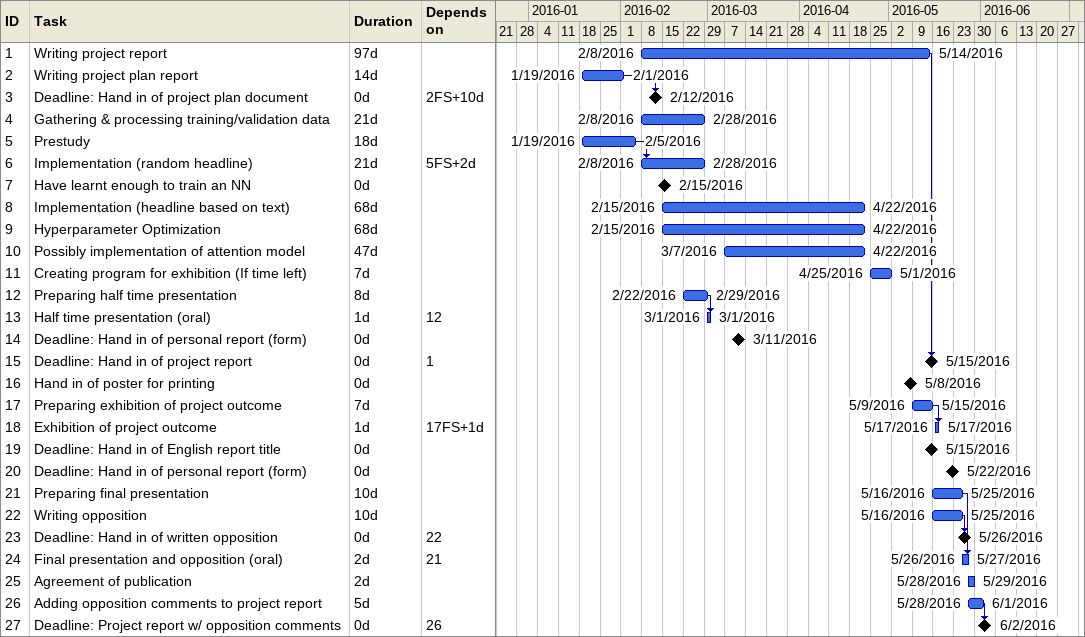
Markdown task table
| ID | Task | Duration | Start | Finish | Predecessors |
|---|---|---|---|---|---|
| 1 | Writing project report | 97d | 2016-02-08 | 2016-05-14 |  |
| 2 | Writing project plan report | 14d | 2016-01-19 | 2016-02-01 |  |
| 3 | Deadline: Hand in of project plan document | 0d | 2016-02-12 | 2016-02-12 | 2FS+10d |
| 4 | Gathering & processing training/validation data | 21d | 2016-02-08 | 2016-02-28 |  |
| 5 | Prestudy | 18d | 2016-01-19 | 2016-02-05 |  |
| 6 | Implementation (random headline) | 21d | 2016-02-08 | 2016-02-28 | 5FS+2d |
| 7 | Have learnt enough to train an NN | 0d | 2016-02-15 | 2016-02-15 |  |
| 8 | Implementation (headline based on text) | 68d | 2016-02-15 | 2016-04-22 |  |
| 9 | Hyperparameter Optimization | 68d | 2016-02-15 | 2016-04-22 |  |
| 10 | Possibly implementation of attention model | 47d | 2016-03-07 | 2016-04-22 |  |
| 11 | Creating program for exhibition (If time left) | 7d | 2016-04-25 | 2016-05-01 |  |
| 12 | Preparing half time presentation | 8d | 2016-02-22 | 2016-02-29 |  |
| 13 | Half time presentation (oral) | 1d | 2016-03-01 | 2016-03-01 | 12 |
| 14 | Deadline: Hand in of personal report (form) | 0d | 2016-03-11 | 2016-03-11 |  |
| 15 | Deadline: Hand in of project report | 0d | 2016-05-15 | 2016-05-15 | 1 |
| 16 | Hand in of poster for printing | 0d | 2016-05-08 | 2016-05-08 |  |
| 17 | Preparing exhibition of project outcome | 7d | 2016-05-09 | 2016-05-15 |  |
| 18 | Exhibition of project outcome | 1d | 2016-05-17 | 2016-05-17 | 17FS+1d |
| 19 | Deadline: Hand in of English report title | 0d | 2016-05-15 | 2016-05-15 |  |
| 20 | Deadline: Hand in of personal report (form) | 0d | 2016-05-22 | 2016-05-22 |  |
| 21 | Preparing final presentation | 10d | 2016-05-16 | 2016-05-25 |  |
| 22 | Writing opposition | 10d | 2016-05-16 | 2016-05-25 |  |
| 23 | Deadline: Hand in of written opposition | 0d | 2016-05-26 | 2016-05-26 | 22 |
| 24 | Final presentation and opposition (oral) | 2d | 2016-05-26 | 2016-05-27 | 21 |
| 25 | Agreement of publication | 2d | 2016-05-28 | 2016-05-29 |  |
| 26 | Adding opposition comments to project report | 5d | 2016-05-28 | 2016-06-01 |  |
| 27 | Deadline: Project report w/ opposition comments | 0d | 2016-06-02 | 2016-06-02 | 26 |
